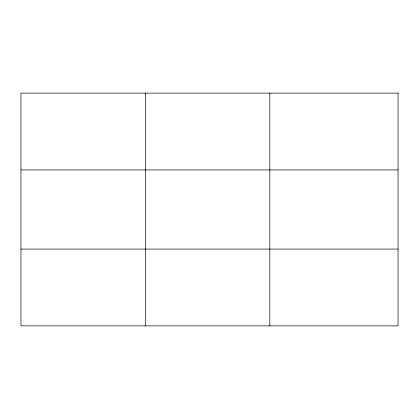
<?xml version="1.0" encoding="UTF-8"?>
<svg xmlns="http://www.w3.org/2000/svg" width="419" height="419" viewBox="0 0 419 419"><rect width="100%" height="100%" fill="white"/><g stroke="black" fill="none" stroke-linecap="round" stroke-linejoin="round"><path stroke-width="0.63" d="M145.393 325.867L145.393 93.133M269.836 325.867L269.836 93.133M20.95 169.936L398.05 169.936M20.95 249.064L398.05 249.064M398.05 93.133L398.05 325.867L20.95 325.867L20.95 93.133L398.05 93.133"/></g></svg>
